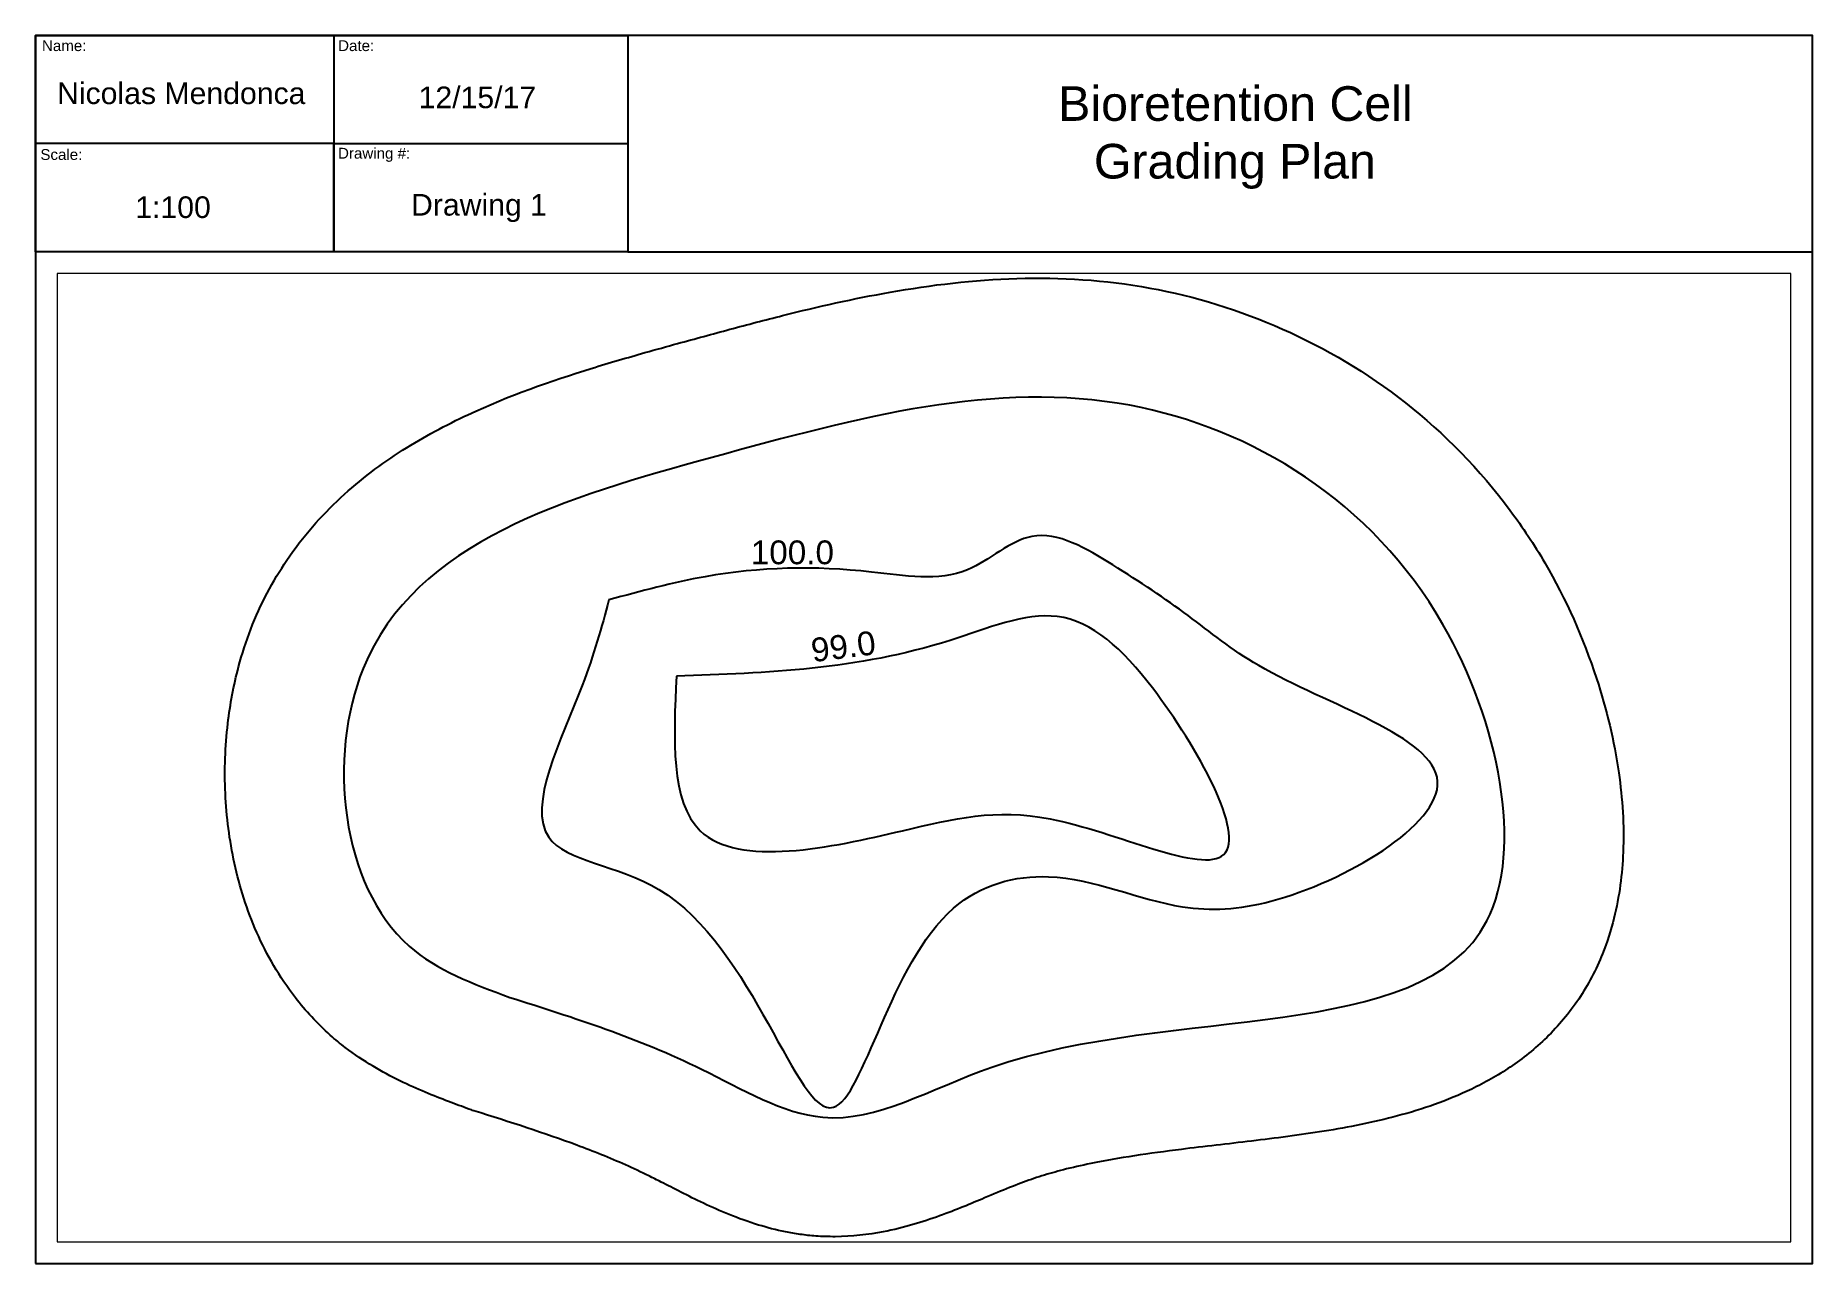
# Paper-space layout 'Part B' of a CAD drawing. Header units: millimetres. Extents: x -17 to 394, y -4 to 280.
# The model-space entities are those that its viewports show. They can reach past a viewport. Long polylines and large blocks are cut down to what shows.
import ezdxf
from ezdxf.enums import TextEntityAlignment as Align

# ---------------------------------------------------------------- set-up
doc = ezdxf.new("R2010")
doc.units = ezdxf.units.MM
for name, color, linetype in [('Border_Line', 7, 'Continuous'), ('Border_Text', 1, 'Continuous'), ('Contour_Line', 7, 'Continuous'), ('Contour_Text', 1, 'Continuous'), ('obj', 250, 'Continuous')]:
    doc.layers.add(name, color=color, linetype=linetype)
doc.styles.get("Standard").update_dxf_attribs({"font": 'arial.ttf'})

# ---------------------------------------------------------------- blocks, each defined once
blk = doc.blocks.new('Practice_exam_bioretention')
at = {"layer": 'obj', "extrusion": (0, 0, -1)}
blk.add_arc((0, 0), 5, 287.55739, 290.21341, dxfattribs=at)
at = {"layer": 'obj'}
blk.add_open_spline([(-1.728, -4.692), (-1.996, -4.593), (-2.281, -4.488), (-3.203, -4.138), (-3.889, -3.864), (-5.352, -3.147), (-6.134, -2.702), (-7.126, -1.945), (-7.338, -1.771), (-8.097, -1.099), (-8.585, -0.569), (-9.687, 0.855), (-10.216, 1.782), (-11.05, 3.678), (-11.354, 4.648), (-11.784, 6.603), (-11.909, 7.588), (-12, 9.556), (-11.965, 10.538), (-11.755, 12.313), (-11.606, 13.107), (-11.256, 14.425), (-11.086, 14.954), (-10.684, 15.994), (-10.454, 16.501), (-9.946, 17.469), (-9.667, 17.933), (-8.699, 19.361), (-7.928, 20.234), (-6.28, 21.76), (-5.403, 22.415), (-3.606, 23.56), (-2.686, 24.05), (-0.031, 25.289), (1.721, 25.9), (4.186, 26.663), (4.939, 26.881), (6.142, 27.22), (6.601, 27.347), (7.785, 27.674), (8.515, 27.874), (9.985, 28.27), (10.722, 28.463), (12.947, 29.02), (14.447, 29.36), (17.713, 29.935), (19.488, 30.151), (23.131, 30.259), (25, 30.15), (28.783, 29.459), (30.658, 28.885), (34.277, 27.279), (36.021, 26.245), (39.258, 23.703), (40.749, 22.194), (42.556, 19.758), (43.04, 19.026), (44.381, 16.723), (45.109, 15.085), (46.085, 12.104), (46.405, 10.779), (46.754, 8.339), (46.827, 7.229), (46.743, 5.185), (46.627, 4.254), (46.269, 2.82), (46.112, 2.323), (45.783, 1.502), (45.634, 1.176), (45.297, 0.535), (45.112, 0.225), (44.514, -0.666), (44.058, -1.205), (43.083, -2.157), (42.564, -2.571), (41.505, -3.287), (40.964, -3.59), (39.382, -4.354), (38.339, -4.705), (36.269, -5.258), (35.24, -5.459), (33.193, -5.789), (32.175, -5.919), (30.167, -6.159), (29.177, -6.269), (26.869, -6.556), (25.579, -6.743), (24.01, -7.065), (23.626, -7.153), (22.946, -7.328), (22.645, -7.413), (22.207, -7.55), (22.058, -7.598), (21.626, -7.748), (21.321, -7.865), (20.668, -8.128), (20.321, -8.274), (19.381, -8.668), (18.757, -8.931), (17.354, -9.437), (16.574, -9.683), (15.062, -9.972), (14.386, -10.052), (13.4, -10.058), (13.13, -10.05), (12.636, -10.013), (12.416, -9.99), (11.992, -9.931), (11.786, -9.895), (11.184, -9.775), (10.807, -9.676), (9.566, -9.298), (8.81, -8.97), (7.466, -8.336), (6.878, -8.026), (6.179, -7.67), (6.005, -7.583), (5.515, -7.342), (5.187, -7.189), (4.19, -6.746), (3.512, -6.473), (1.45, -5.705), (0.012, -5.248), (-1.508, -4.767)], degree=3, knots=[0, 0, 0, 0, 0.830365, 0.830365, 2.556052, 2.556052, 4.281738, 4.281738, 4.750852, 4.750852, 5.986154, 5.986154, 7.924529, 7.924529, 9.862904, 9.862904, 11.801278, 11.801278, 13.739653, 13.739653, 15.334326, 15.334326, 16.419176, 16.419176, 17.497502, 17.497502, 18.575829, 18.575829, 20.985335, 20.985335, 23.394842, 23.394842, 25.804349, 25.804349, 30.302612, 30.302612, 32.316403, 32.316403, 33.592286, 33.592286, 35.667941, 35.667941, 37.743597, 37.743597, 41.894908, 41.894908, 46.613561, 46.613561, 51.332214, 51.332214, 56.050867, 56.050867, 60.76952, 60.76952, 65.488173, 65.488173, 67.375074, 67.375074, 71.148875, 71.148875, 74.05189, 74.05189, 76.431182, 76.431182, 78.379673, 78.379673, 79.408428, 79.408428, 80.084741, 80.084741, 80.761053, 80.761053, 82.113677, 82.113677, 83.466302, 83.466302, 84.818926, 84.818926, 87.415594, 87.415594, 90.012262, 90.012262, 92.60893, 92.60893, 95.205598, 95.205598, 98.853598, 98.853598, 100.096898, 100.096898, 101.152595, 101.152595, 101.712137, 101.712137, 102.83122, 102.83122, 103.950304, 103.950304, 105.680164, 105.680164, 107.410024, 107.410024, 108.620737, 108.620737, 109.065332, 109.065332, 109.420605, 109.420605, 109.775878, 109.775878, 110.486423, 110.486423, 112.246818, 112.246818, 114.007212, 114.007212, 114.632581, 114.632581, 115.875058, 115.875058, 118.360011, 118.360011, 123.22609, 123.22609, 123.22609, 123.22609], dxfattribs=at)
blk.add_spline([(0, 0), (-4.231, 2.156), (-6.162, 13.823), (8.495, 22.683), (26.047, 24.876), (39.211, 15.665), (41.054, 3.209), (20.255, -2.932), (13.146, -5.037), (8.056, -3.019), (0, 0)], degree=3, dxfattribs=at)

msp = doc.modelspace()

# ---------------------------------------------------------------- linework, layer by layer
at = {"layer": 'Contour_Line'}
for points in [[(4.166, 16.699), (8.209, 17.676), (15.202, 17.87), (19.236, 17.97), (21.936, 19.368), (25.336, 18.169), (28.503, 16.038), (31.469, 13.939), (38.987, 9.071), (31.97, 4.037), (28.27, 3.804), (22.636, 5.07), (18.643, 3.744), (13.595, -4.621), (6.267, 4.533), (1.633, 6.732), (3.04, 13.108), (4.166, 16.699)], [(7, 13.5), (18.5, 15), (23, 16), (27, 13), (30, 6), (22.7, 7.5), (16.5, 7), (8, 7), (7, 13.5)]]:
    msp.add_spline(points, degree=3, dxfattribs=at)

# ---------------------------------------------------------------- block references
msp.add_blockref('Practice_exam_bioretention', (0, 0))

# ---------------------------------------------------------------- texts
at = {"layer": 'Contour_Text'}
msp.add_text('100.0', height=1, dxfattribs=at).set_placement((11.872, 18.198), align=Align.CENTER)
msp.add_text('99.0', height=1, rotation=7.2117, dxfattribs=at).set_placement((14.075, 14.252), align=Align.CENTER)

psp = doc.layouts.new('Part B')

# ---------------------------------------------------------------- linework, layer by layer
at = {"layer": 'Border_Line'}
for p, q in [((51.87, 254.55), (51.87, 229.55)), ((51.87, 229.55), (51.87, 254.55)), ((51.87, 254.55), (119.87, 254.55)), ((119.87, 229.55), (393.87, 229.55))]:
    psp.add_line(p, q, dxfattribs=at)
for points in [[(-17.13, -4.45), (393.87, -4.45), (393.87, 279.55), (-17.13, 279.55)], [(-17.13, 279.55), (51.87, 279.55), (51.87, 254.55), (-17.13, 254.55)], [(-17.13, 279.55), (119.87, 279.55), (119.87, 229.55), (-17.13, 229.55)]]:
    psp.add_lwpolyline(points, close=True, dxfattribs=at)

# ---------------------------------------------------------------- texts
at = {"layer": 'Border_Text'}
for s, height, p in [('Name:', 2.5, (-10.5, 275.96)), ('Date:', 2.5, (57.03, 275.96)), ('Nicolas Mendonca', 5, (16.57, 263.7)), ('12/15/17', 5, (85.06, 262.75)), ('Scale:', 2.5, (-11.16, 250.78)), ('Drawing #:', 2.5, (61.18, 251.08)), ('Drawing 1', 5, (85.44, 237.91)), ('1:100', 5, (14.67, 237.35))]:
    psp.add_text(s, height=height, dxfattribs=at).set_placement(p, align=Align.CENTER)
at = {"layer": 'Border_Text', "insert": (212.05, 267.82), "char_height": 8, "attachment_point": 1}
psp.add_mtext_dynamic_manual_height_columns('\\pi7.3515;Bioretention Cell\\P\\pi15.616;Grading Plan', width=95.1013, gutter_width=25, heights=[26.44], dxfattribs=at)

# ---------------------------------------------------------------- viewports
at = {"layer": '0'}
psp.add_viewport(center=(188.37, 112.55), size=(401, 224), view_center_point=(17.403, 10.074), view_height=40.69451, dxfattribs=at)

doc.saveas('drawing.dxf')
